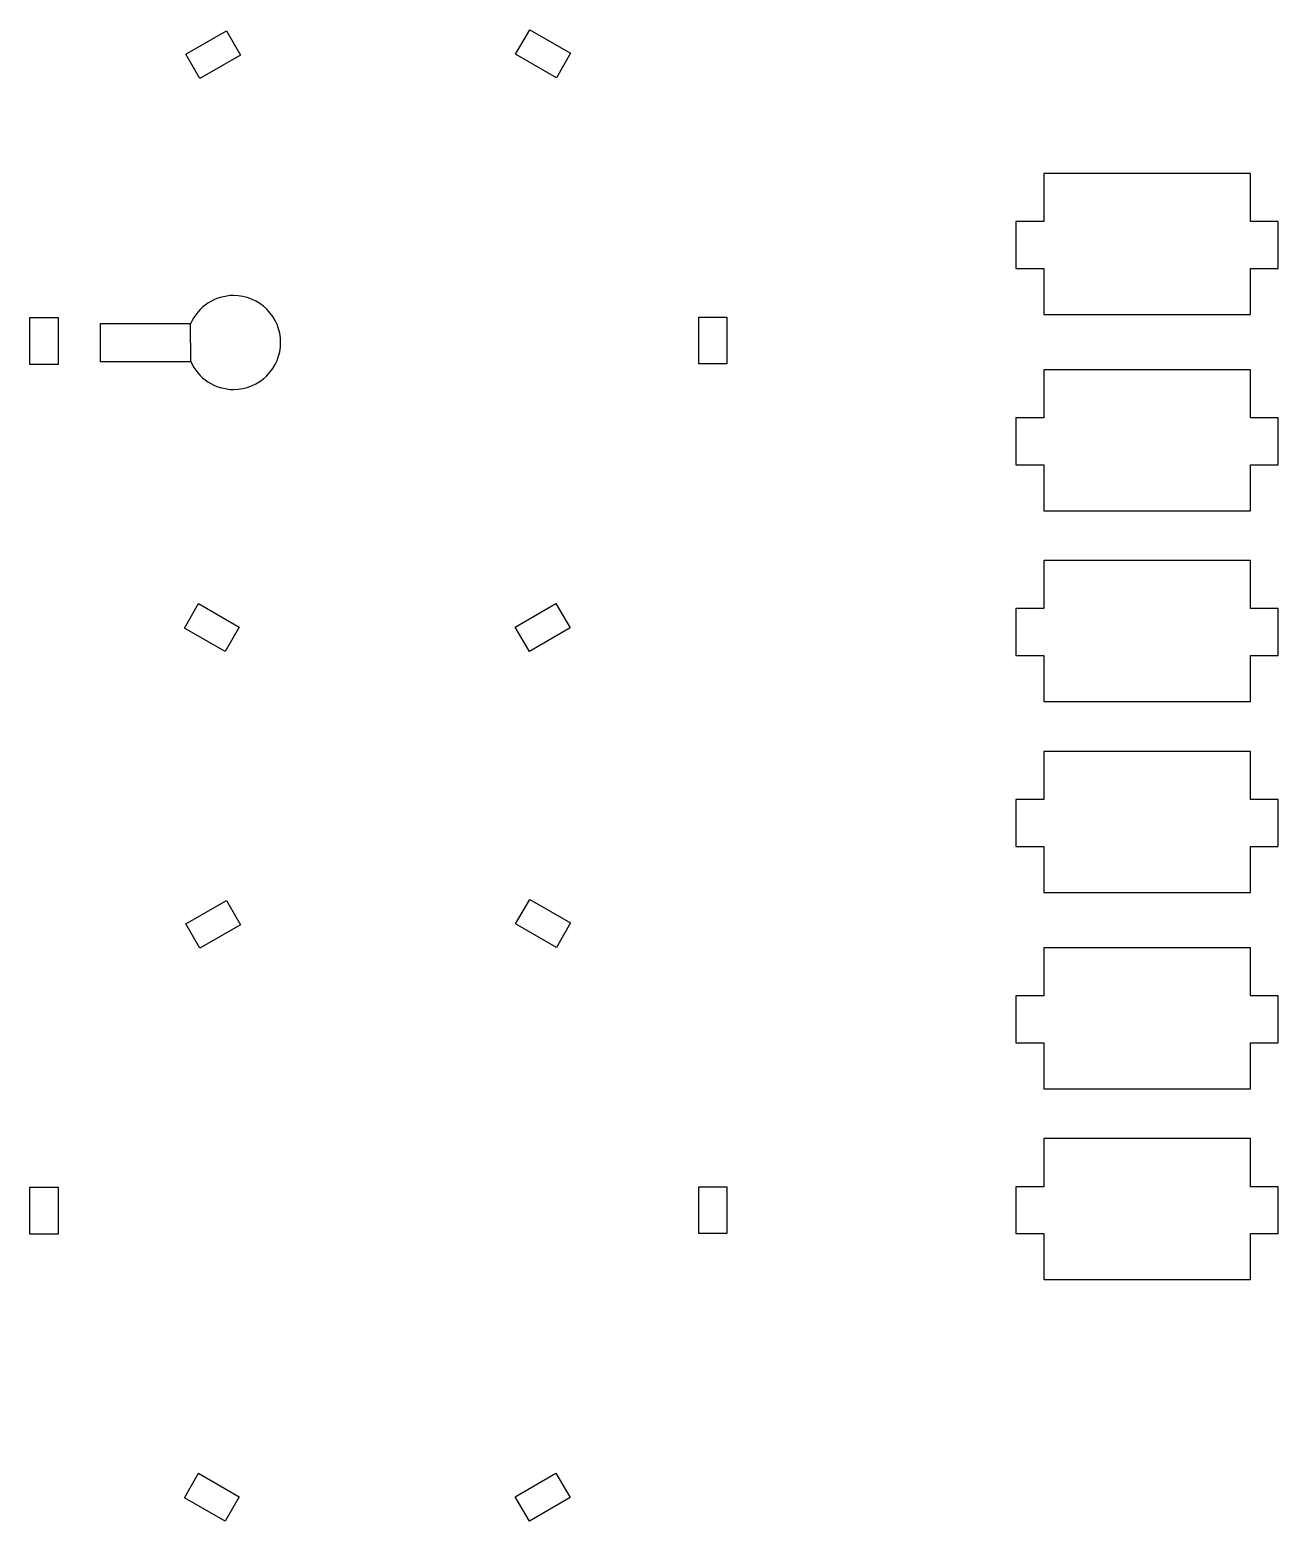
# Model space of a CAD drawing. Extents: x 33 to 166, y 77 to 235.
import ezdxf

# ---------------------------------------------------------------- set-up
doc = ezdxf.new("R2010")
doc.units = 0
doc.layers.add('Layer_1', color=7, linetype='CONTINUOUS')

msp = doc.modelspace()

# ---------------------------------------------------------------- linework, layer by layer
at = {"layer": 'Layer_1', "color": 7}
for points in [[(51.033594, 230.104544), (49.533594, 232.70262), (53.863699, 235.202608), (55.363699, 232.604531), (51.033594, 230.104544)], [(90.488784, 232.797096), (88.988784, 230.19902), (84.658679, 232.699007), (86.158679, 235.297083), (90.488784, 232.797096)], [(140.884563, 220.000188), (140.884563, 214.888768), (139.719293, 214.888768), (139.083189, 214.888768), (137.901384, 214.888768), (137.901384, 209.888693), (139.083189, 209.888693), (139.719293, 209.888693), (140.884563, 209.888693), (140.884563, 204.999964), (142.093927, 204.999964), (161.674748, 204.999964), (162.884666, 204.999964), (162.884666, 209.888693), (164.008043, 209.888693), (164.644146, 209.888693), (165.825952, 209.888693), (165.825952, 214.888768), (164.644146, 214.888768), (164.008043, 214.888768), (162.884666, 214.888768), (162.884666, 220.000188), (161.674748, 220.000188), (142.093927, 220.000188), (140.884563, 220.000188), (140.884563, 220.000188)], [(54.637726, 207.015567), (54.637726, 207.015567)], [(35.943879, 199.690212), (32.943879, 199.690212), (32.943879, 204.690188), (35.943879, 204.690188), (35.943879, 199.690212)], [(50.054922, 204.008136), (40.447793, 204.008136), (40.447793, 202.826331), (40.447793, 201.190322), (40.447793, 200.007966), (50.065395, 200.007966)], [(107.142926, 199.728899), (104.142926, 199.728899), (104.142926, 204.728875), (107.142926, 204.728875), (107.142926, 199.728899)], [(140.884563, 199.115743), (140.884563, 194.004324), (139.719293, 194.004324), (139.083189, 194.004324), (137.901384, 194.004324), (137.901384, 189.004249), (139.083189, 189.004249), (139.719293, 189.004249), (140.884563, 189.004249), (140.884563, 184.115519), (142.093927, 184.115519), (161.674748, 184.115519), (162.884666, 184.115519), (162.884666, 189.004249), (164.008043, 189.004249), (164.644146, 189.004249), (165.825952, 189.004249), (165.825952, 194.004324), (164.644146, 194.004324), (164.008043, 194.004324), (162.884666, 194.004324), (162.884666, 199.115743), (161.674748, 199.115743), (142.093927, 199.115743), (140.884563, 199.115743), (140.884563, 199.115743)], [(140.884563, 178.795743), (140.884563, 173.684324), (139.719293, 173.684324), (139.083189, 173.684324), (137.901384, 173.684324), (137.901384, 168.684249), (139.083189, 168.684249), (139.719293, 168.684249), (140.884563, 168.684249), (140.884563, 163.795519), (142.093927, 163.795519), (161.674748, 163.795519), (162.884666, 163.795519), (162.884666, 168.684249), (164.008043, 168.684249), (164.644146, 168.684249), (165.825952, 168.684249), (165.825952, 173.684324), (164.644146, 173.684324), (164.008043, 173.684324), (162.884666, 173.684324), (162.884666, 178.795743), (161.674748, 178.795743), (142.093927, 178.795743), (140.884563, 178.795743), (140.884563, 178.795743)], [(55.244645, 171.722366), (53.744645, 169.12429), (49.414539, 171.624277), (50.914539, 174.222353), (55.244645, 171.722366)], [(86.119935, 169.127331), (84.619935, 171.725407), (88.950041, 174.225394), (90.450041, 171.627318), (86.119935, 169.127331)], [(140.884563, 158.475743), (140.884563, 153.364324), (139.719293, 153.364324), (139.083189, 153.364324), (137.901384, 153.364324), (137.901384, 148.364249), (139.083189, 148.364249), (139.719293, 148.364249), (140.884563, 148.364249), (140.884563, 143.475519), (142.093927, 143.475519), (161.674748, 143.475519), (162.884666, 143.475519), (162.884666, 148.364249), (164.008043, 148.364249), (164.644146, 148.364249), (165.825952, 148.364249), (165.825952, 153.364324), (164.644146, 153.364324), (164.008043, 153.364324), (162.884666, 153.364324), (162.884666, 158.475743), (161.674748, 158.475743), (142.093927, 158.475743), (140.884563, 158.475743), (140.884563, 158.475743)], [(51.033705, 137.53546), (49.533705, 140.133536), (53.863811, 142.633524), (55.363811, 140.035447), (51.033705, 137.53546)], [(90.488722, 140.2281), (88.988722, 137.630024), (84.658616, 140.130011), (86.158616, 142.728087), (90.488722, 140.2281)], [(140.884563, 137.591299), (140.884563, 132.479879), (139.719293, 132.479879), (139.083189, 132.479879), (137.901384, 132.479879), (137.901384, 127.479805), (139.083189, 127.479805), (139.719293, 127.479805), (140.884563, 127.479805), (140.884563, 122.591075), (142.093927, 122.591075), (161.674748, 122.591075), (162.884666, 122.591075), (162.884666, 127.479805), (164.008043, 127.479805), (164.644146, 127.479805), (165.825952, 127.479805), (165.825952, 132.479879), (164.644146, 132.479879), (164.008043, 132.479879), (162.884666, 132.479879), (162.884666, 137.591299), (161.674748, 137.591299), (142.093927, 137.591299), (140.884563, 137.591299), (140.884563, 137.591299)], [(140.884563, 117.271299), (140.884563, 112.159879), (139.719293, 112.159879), (139.083189, 112.159879), (137.901384, 112.159879), (137.901384, 107.159805), (139.083189, 107.159805), (139.719293, 107.159805), (140.884563, 107.159805), (140.884563, 102.271075), (142.093927, 102.271075), (161.674748, 102.271075), (162.884666, 102.271075), (162.884666, 107.159805), (164.008043, 107.159805), (164.644146, 107.159805), (165.825952, 107.159805), (165.825952, 112.159879), (164.644146, 112.159879), (164.008043, 112.159879), (162.884666, 112.159879), (162.884666, 117.271299), (161.674748, 117.271299), (142.093927, 117.271299), (140.884563, 117.271299), (140.884563, 117.271299)], [(35.943879, 107.121324), (32.943879, 107.121324), (32.943879, 112.121299), (35.943879, 112.121299), (35.943879, 107.121324)], [(107.142926, 107.160011), (104.142926, 107.160011), (104.142926, 112.159986), (107.142926, 112.159986), (107.142926, 107.160011)], [(55.24454, 79.153278), (53.74454, 76.555202), (49.414434, 79.055189), (50.914434, 81.653266), (55.24454, 79.153278)], [(86.120047, 76.558247), (84.620047, 79.156323), (88.950153, 81.65631), (90.450153, 79.058234), (86.120047, 76.558247)]]:
    msp.add_lwpolyline(points, close=True, dxfattribs=at)
for points in [[(54.637726, 207.015567), (52.647765, 207.014369), (50.847949, 205.833254), (50.054922, 204.008136)], [(58.173334, 205.551101), (57.235634, 206.488801), (55.963834, 207.015587), (54.637726, 207.015567)], [(59.6378, 202.015492), (59.63782, 203.3416), (59.111034, 204.6134), (58.173334, 205.551101)], [(58.173333, 198.479885), (59.111033, 199.417585), (59.637819, 200.689384), (59.6378, 202.015492)], [(50.065395, 200.007966), (50.861399, 198.192153), (52.655103, 197.018191), (54.637726, 197.01542)], [(54.637726, 197.01542), (55.963833, 197.0154), (57.235633, 197.542186), (58.173333, 198.479885)]]:
    msp.add_open_spline(points, degree=3, dxfattribs=at)

doc.saveas('drawing.dxf')
